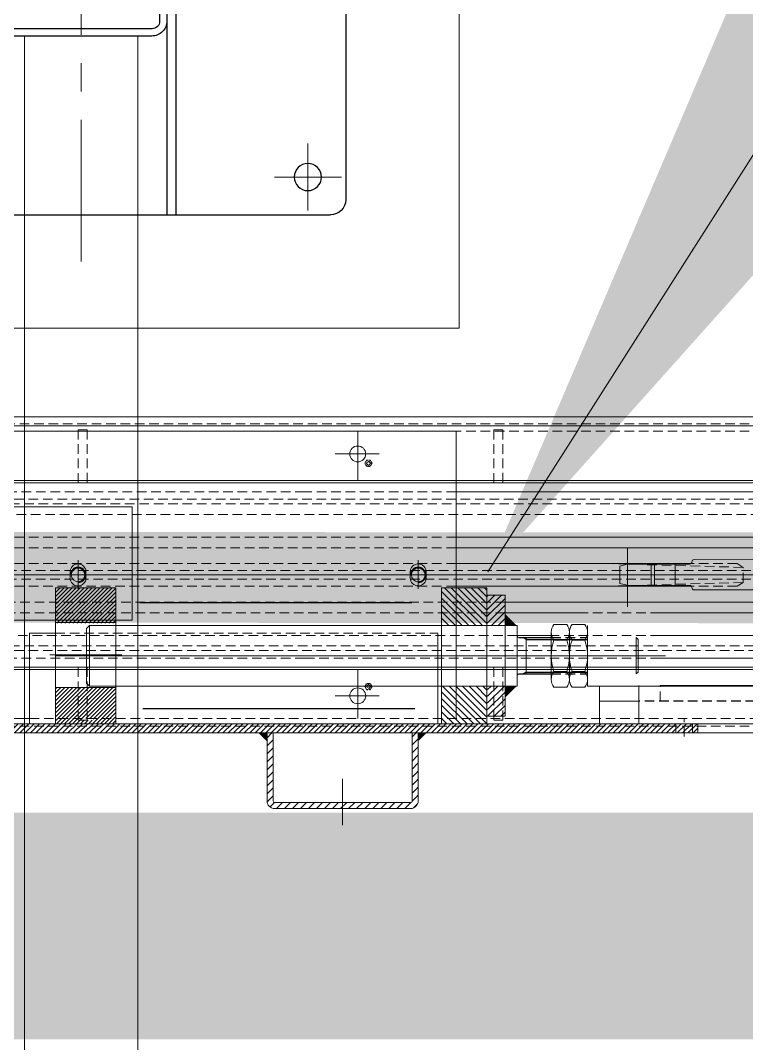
# Model space of a CAD drawing. Header units: inches. Extents: x 702888 to 852715, y 9845 to 271320.
# Drawn here: x 746920 to 747401, y 82683 to 83360 of the extents above; entities that cross this region are included whole.
import ezdxf

# ---------------------------------------------------------------- set-up
doc = ezdxf.new("R2010")
doc.units = ezdxf.units.IN
doc.header["$MEASUREMENT"] = 0
for name, pattern in [('CENTER', [2, 1.25, -0.25, 0.25, -0.25]), ('CENTER2', [1.125, 0.75, -0.125, 0.125, -0.125]), ('GESTRICHELT2', [9.525, 6.35, -3.175]), ('HIDDEN', [9.525, 6.35, -3.175]), ('MITTE2', [725.805, 483.87, -80.645, 80.645, -80.645])]:
    doc.linetypes.add(name, pattern=pattern)
doc.layers.get('0').update_dxf_attribs({"lineweight": 5})
for name, color, linetype, lineweight in [('Beam 200', 6, 'Continuous', 0), ('CABLE TRAY', 30, 'Continuous', 5), ('chain con', 52, 'Continuous', 5), ('cl', 6, 'CENTER', 5), ('DUENN', 1, 'Continuous', 0), ('MITTE', 1, 'MITTE2', 0), ('Power track', 161, 'Continuous', 5), ('UNSICHTBAR', 1, 'GESTRICHELT2', 0), ('VERBINDUNGSELEMENTE', 5, 'Continuous', 0), ('VOLLINIE', 7, 'Continuous', 0)]:
    doc.layers.add(name, color=color, linetype=linetype, lineweight=lineweight)
for name, color, linetype in [('DÜNN', 1, 'Continuous'), ('p5', 2, 'Continuous'), ('Tellerfeder', 5, 'Continuous')]:
    doc.layers.add(name, color=color, linetype=linetype)
doc.dimstyles.new('D1', dxfattribs={"dimscale": 66, "dimtxt": 2.5, "dimasz": 2.5, "dimexe": 1, "dimexo": 1, "dimgap": 1.25, "dimtad": 1, "dimdec": 0, "dimdsep": 46, "dimtxsty": 'Standard', "dimblk": 'OPEN30', "dimcen": 2.5, "dimclrd": 150, "dimclre": 150, "dimclrt": 140, "dimadec": 0, "dimazin": 0, "dimtfac": 1, "dimtdec": 0, "dimtmove": 0, "dimatfit": 3, "dimfxl": 1, "dimtfill": 1, "dimlwd": 13, "dimlwe": 13, "dimarcsym": 0})

# ---------------------------------------------------------------- blocks, each defined once
blk = doc.blocks.new('_Open30')
at = {"color": 0, "linetype": 'ByBlock', "lineweight": -2}
for p, q in [((-1, 0.2679), (0, 0)), ((0, 0), (-1, -0.2679)), ((0, 0), (-1, 0))]:
    blk.add_line(p, q, dxfattribs=at)
blk = doc.blocks.new('A$C3EF87828')
at = {"layer": 'UNSICHTBAR', "ltscale": 0.01}
blk.add_lwpolyline([(4.83, 2.09), (3.62, 4.18), (1.21, 4.18), (0, 2.09), (1.21, 0), (3.62, 0), (4.83, 2.09)], close=True, dxfattribs=at)
for radius in [2.09, 1.02]:
    blk.add_circle((2.41, 2.09), radius, dxfattribs=at)
blk.add_arc((2.41, 2.09), 1.27, 90, 0, dxfattribs=at)
blk = doc.blocks.new('Antrieb_262_t500_Draufsicht')
h = blk.add_hatch()
h.set_pattern_fill('ANSI31', color=1, scale=20, style=0)
h.set_pattern_definition([(45, (-635, 98.5), (-1.767767, 1.767767), [])])
h.paths.add_polyline_path([(0, 104.5), (-115, 104.5), (-150, 104.5), (-635, 104.5), (-635, 98.5), (0, 98.5)])
h = blk.add_hatch()
h.set_pattern_fill('ANSI31', color=1, scale=25, angle=90, style=0)
h.set_pattern_definition([(135, (-1153.7535, 232.52), (-2.209709, -2.209709), [])])
h.paths.add_polyline_path([(-470.9, 95), (-495.5, 95), (-495.5, 73.5), (-470.9, 73.5)])
h.paths.add_polyline_path([(-465.5, 98.5), (-491.4, 98.5), (-495.5, 98.5), (-495.5, 95), (-470.9, 95), (-465.5, 95)])
h.paths.add_polyline_path([(-465.5, 95), (-470.9, 95), (-470.9, 73.5), (-465.5, 73.5), (-465.5, 88.02)])
h.paths.add_polyline_path([(-465.5, 33.5), (-470.9, 33.5), (-470.9, 20), (-465.5, 20)])
h.paths.add_polyline_path([(-465.5, 20), (-470.9, 20), (-470.9, 18), (-465.5, 18)])
h.paths.add_polyline_path([(-465.5, 18), (-470.9, 18), (-470.9, 8.5), (-465.5, 8.5)])
h.paths.add_polyline_path([(-470.9, 18), (-495.5, 18), (-495.5, 13.5), (-495.5, 8.5), (-470.9, 8.5)])
h.paths.add_polyline_path([(-470.9, 20), (-495.5, 20), (-495.5, 18), (-470.9, 18)])
h.paths.add_polyline_path([(-470.9, 33.5), (-495.5, 33.5), (-495.5, 20), (-470.9, 20)])
h = blk.add_hatch()
h.set_pattern_fill('ANSI31', color=1, scale=15, style=0)
h.set_pattern_definition([(45, (-1617.8535, 232.5199), (-1.3258252, 1.3258252), [])])
h.paths.add_polyline_path([(-235, 95), (-250, 95), (-250, 75), (-235, 75)])
h.paths.add_polyline_path([(-210, 98.5), (-250, 98.5), (-250, 95), (-235, 95), (-235, 96), (-229, 96), (-229, 95), (-210, 95)])
h.paths.add_polyline_path([(-210, 95), (-229, 95), (-229, 75), (-210, 75), (-210, 88.02)])
h.paths.add_polyline_path([(-229, 95), (-235, 95), (-235, 75), (-229, 75)])
h.paths.add_polyline_path([(-210, 31.4), (-250, 31.4), (-250, 20), (-210, 20)])
h.paths.add_polyline_path([(-210, 18), (-250, 18), (-250, 8.5), (-210, 8.5)])
h.paths.add_polyline_path([(-210, 20), (-250, 20), (-250, 18), (-210, 18)])
h.paths.add_polyline_path([(-235, 75), (-250, 75), (-250, 74.4), (-235, 74.4)])
h.paths.add_polyline_path([(-229, 75), (-235, 75), (-235, 74.4), (-229, 74.4)])
h.paths.add_polyline_path([(-210, 75), (-229, 75), (-229, 74.4), (-210, 74.4)])
h.paths.add_polyline_path([(-210, 32), (-250, 32), (-250, 31.4), (-210, 31.4)])
h = blk.add_hatch()
h.set_pattern_fill('ANSI31', color=1, scale=25, style=0)
h.set_pattern_definition([(45, (-1153.7535, 232.52), (-2.209709, 2.209709), [])])
h.paths.add_polyline_path([(-501.9, 93.5), (-507.5, 93.5), (-507.5, 73.5), (-501.9, 73.5)])
h.paths.add_polyline_path([(-495.9, 93.5), (-501.9, 93.5), (-501.9, 73.5), (-495.9, 73.5)])
h.paths.add_polyline_path([(-495.5, 33.5), (-507.5, 33.5), (-507.5, 20), (-495.5, 20)])
h.paths.add_polyline_path([(-495.5, 20), (-507.5, 20), (-507.5, 18), (-495.5, 18)])
h.paths.add_polyline_path([(-495.5, 18), (-507.5, 18), (-507.5, 13.5), (-495.5, 13.5)])
at = {"layer": 'DUENN'}
h = blk.add_hatch(dxfattribs=at)
h.set_pattern_fill('ANSI31', color=256, scale=30, style=0)
h.set_pattern_definition([(45, (8539.1976, 400.858), (-2.6516504, 2.6516504), [])])
h.paths.add_polyline_path([(-446, 104.5), (-446, 149.5, -0.414214), (-445, 150.5), (-400, 150.5), (-400, 154.5), (-445, 154.5, 0.414214), (-450, 149.5), (-450, 104.5)])
h.paths.add_polyline_path([(-354, 149.5), (-354, 104.5), (-350, 104.5), (-350, 149.5, 0.414214), (-355, 154.5), (-400, 154.5), (-400, 150.5), (-355, 150.5, -0.414214)])
h.paths.add_polyline_path([(354, 104.5), (354, 149.5, -0.414214), (355, 150.5), (400, 150.5), (400, 154.5), (355, 154.5, 0.414214), (350, 149.5), (350, 104.5)])
h.paths.add_polyline_path([(446, 149.5), (446, 104.5), (450, 104.5), (450, 149.5, 0.414214), (445, 154.5), (400, 154.5), (400, 150.5), (445, 150.5, -0.414214)])
for p, q in [((-446, 149.5), (-446, 104.5)), ((-355, 150.5), (-445, 150.5)), ((-354, 149.5), (-354, 104.5)), ((-635, 104.5), (-635, 98.5)), ((-1050, 98.5), (720, 98.5)), ((-596, 98.5), (-596, 73.2)), ((-596, 98.5), (-596, 73.2)), ((-570, 98.5), (-570, 83.5)), ((-570, 98.5), (-570, 83.5)), ((-475, 95), (-475, 0)), ((-463, 88.26), (-463, 98.5)), ((-250, 8.5), (-250, 98.5)), ((-210, 8.5), (-210, 98.5)), ((-193, 38.5), (-193, 98.5)), ((-570, 83.5), (-596, 83.5)), ((-570, 83.5), (-570, 73.5)), ((-956, 73.2), (-610, 73.2)), ((-725.01, 73.5), (-562, 73.5)), ((-583.19, 73.5), (-570, 73.5)), ((-583.19, 73.5), (-562, 73.5)), ((-562, 73.5), (-562, 33.5)), ((-562, 73.5), (-562, 33.5)), ((-210, 74.4), (-250, 74.4)), ((-712.11, 55), (-610, 55)), ((-193, 38.5), (-210, 38.5)), ((-210, 31.4), (-250, 31.4)), ((-676.98, 25), (-610, 25)), ((-562, 25), (-507.5, 25)), ((-676.99, 18), (-507.5, 18)), ((-632.49, 9.91), (-676.99, 9.95)), ((-630.99, 8.41), (-630.99, 8.41)), ((-630.68, 7.5), (-475, 7.5)), ((-588.18, 6.88), (-629.49, 6.91)), ((-620, 7.5), (-620, -7.5)), ((-606.34, 6.9), (-606.36, -7.1)), ((-604, 7.5), (-604, -7.5)), ((-588.18, 6.88), (-583.46, 5.61)), ((-210, 8.5), (-250, 8.5)), ((-583.46, 5.61), (-583.46, -0.12)), ((-475, -95), (-475, 0)), ((-455.25, -2), (-455.25, 2)), ((-444.75, 2), (-444.75, -2)), ((-230.25, -2), (-230.25, 2)), ((-219.75, 2), (-219.75, -2)), ((-588.19, -7.12), (-583.47, -5.85)), ((-583.47, -5.85), (-583.46, -0.12)), ((-632.51, -10.09), (-677.01, -10.05)), ((-631.01, -8.59), (-631.01, -8.59)), ((-630.54, -7.5), (-475, -7.5)), ((-588.19, -7.12), (-629.51, -7.09)), ((-675.01, -18), (-475, -18)), ((-675.02, -25), (-475, -25)), ((-990, -55), (-475, -55)), ((-990, -55), (-475, -55)), ((-1050, -98.5), (1050, -98.5)), ((-475, -95), (475, -95)), ((1050, -104.5), (-1050, -104.5))]:
    blk.add_line(p, q)
at = {"color": 0}
blk.add_line((-1050, 104.5), (720, 104.5), dxfattribs=at)
at = {"color": 1, "linetype": 'GESTRICHELT2'}
for p, q in [((-631.5, 104.5), (-631.5, 98.5)), ((-626, 106.94), (-626, 95.42)), ((-620.5, 104.5), (-620.5, 98.5)), ((-930, 83.5), (-596, 83.5)), ((-930, 83.2), (-596, 83.2)), ((-610, 83.5), (-610, 73.2)), ((-610, 83.5), (-610, 73.2)), ((-210, 38.5), (-463, 38.5)), ((-610, 25), (-562, 25)), ((-665, 5), (-661, 7.5)), ((-661, 7.5), (-630.68, 7.5)), ((-665, 5), (-665, -5)), ((-665, -5), (-661, -7.5)), ((-661, -7.5), (-630.54, -7.5))]:
    blk.add_line(p, q, dxfattribs=at)
at = {"color": 1}
blk.add_line((-463, 38.5), (-463, 88.26), dxfattribs=at)
at = {"color": 1, "linetype": 'MITTE2'}
for p, q in [((-560.01, 53.5), (-611.85, 53.5)), ((-206.35, 52.9), (-254.01, 52.9))]:
    blk.add_line(p, q, dxfattribs=at)
for centre, radius in [((-410, 80), 5.25), ((-410, 80), 5.25), ((-450, 0), 4.5), ((-225, 0), 4.5), ((-410, -80), 5.25), ((-410, -80), 5.25)]:
    blk.add_circle(centre, radius)
for centre, radius, start, end in [((-445, 149.5), 1, 90, 180), ((-355, 149.5), 1, 0, 90), ((-632.49, 8.41), 1.5, 359.95848, 89.95848), ((-629.49, 8.41), 1.5, 179.95848, 269.95848), ((-450, 2), 5.25, 0, 180), ((-225, 2), 5.25, 0, 180), ((-450, -2), 5.25, 180, 0), ((-225, -2), 5.25, 180, 0), ((-632.51, -8.59), 1.5, 269.95848, 359.95848), ((-629.51, -8.59), 1.5, 89.95848, 179.95848)]:
    blk.add_arc(centre, radius, start, end)
at = {"layer": 'DÜNN', "linetype": 'GESTRICHELT2'}
for p, q in [((-538, 65.5), (-562, 65.5)), ((-538, 41.5), (-562, 41.5))]:
    blk.add_line(p, q, dxfattribs=at)
at = {"layer": 'DÜNN'}
for p, q in [((-538, 64.27), (-562, 64.27)), ((-538, 42.73), (-562, 42.73))]:
    blk.add_line(p, q, dxfattribs=at)
at = {"layer": 'DÜNN', "color": 0}
for p, q in [((-516.5, 65.5), (-538, 65.5)), ((-521.5, 64.27), (-538, 64.27)), ((-521.5, 64.27), (-519.37, 65.5)), ((-521.5, 42.73), (-538, 42.73)), ((-516.5, 41.5), (-538, 41.5)), ((-521.5, 42.73), (-519.37, 41.5))]:
    blk.add_line(p, q, dxfattribs=at)
at = {"layer": 'DÜNN'}
for centre in [(-450, 0), (-225, 0)]:
    blk.add_arc(centre, 5, 90, 0, dxfattribs=at)
at = {"layer": 'MITTE'}
for p, q in [((-400, 165.47), (-400, 134.78)), ((-410, 95), (-410, 62.92)), ((-410, 70.56), (-410, 89.63)), ((-410, 83.07), (-410, 77.29)), ((-424.12, 80), (-395, 80)), ((-420.57, 80), (-399.14, 80)), ((-414.12, 80), (-406.08, 80)), ((-245.58, 53.5), (-613.68, 53.5)), ((-245.58, 53.5), (-613.68, 53.5)), ((-545.34, 53.5), (-565.71, 53.5)), ((-533.34, 53.5), (-553.71, 53.5)), ((-210, 53.5), (-506.41, 53.5)), ((-504.15, 53.5), (-457.49, 53.5)), ((-588.33, 21.21), (-588.36, -17.62)), ((-450, 9.15), (-450, -9.76)), ((-225, 9.15), (-225, -9.76)), ((-1100, 0), (0, 0)), ((-1100, 0), (0, 0)), ((-1071.27, 0), (1052.55, 0)), ((-492.28, 0), (499.04, 0)), ((-456.23, 0), (-443.69, 0)), ((-450, 5.7), (-450, -5.52)), ((-231.23, 0), (-218.69, 0)), ((-225, 5.7), (-225, -5.52)), ((-580.61, -0.12), (-733.04, -0.01)), ((-410, -95), (-410, -62.92)), ((-410, -70.56), (-410, -89.63)), ((-424.12, -80), (-395, -80)), ((-420.57, -80), (-399.14, -80)), ((-414.12, -80), (-406.08, -80)), ((-410, -83.07), (-410, -77.29))]:
    blk.add_line(p, q, dxfattribs=at)
at = {"layer": 'Tellerfeder'}
for p, q in [((-447.68, 88.5), (-267.82, 88.5)), ((-445.68, 18.5), (-265.82, 18.5))]:
    blk.add_line(p, q, dxfattribs=at)
at = {"layer": 'UNSICHTBAR'}
for p, q in [((-193, 95), (-1055, 95)), ((-1050, 100), (1050, 100)), ((-1055, 61), (0, 61)), ((-1050, 61), (0, 61)), ((-610, 55), (-375, 55)), ((-375, 55), (-50, 55)), ((-1094, 50), (0, 50)), ((-1062.5, 47), (0, 47)), ((-610, 40), (-538, 40)), ((-515.5, 40), (0, 40)), ((-507.5, 25), (498, 25)), ((-507.5, 18), (475, 18)), ((-475, 7.5), (475, 7.5)), ((-475, -7.5), (475, -7.5)), ((-475, -18), (475, -18)), ((-475, -25), (475, -25)), ((-705.03, -40), (0, -40)), ((-1062.5, -47), (0, -47)), ((-1094, -50), (0, -50)), ((-475, -55), (-375, -55)), ((-375, -55), (-50, -55)), ((-1055, -61), (0, -61)), ((-1050, -61), (0, -61)), ((-1050, -95), (-475, -95)), ((-1050, -100), (1050, -100))]:
    blk.add_line(p, q, dxfattribs=at)
at = {"layer": 'UNSICHTBAR', "color": 0, "linetype": 'ByBlock'}
for p, q in [((193, 95), (-193, 95)), ((-232.5, 73.5), (-507.5, 73.5)), ((-232.5, 73.5), (-230.5, 71.5)), ((-232.5, 73.5), (-232.5, 33.5)), ((-230.5, 71.5), (-230.5, 35.5)), ((-704.97, 40), (-610, 40)), ((-538, 40), (-515.5, 40)), ((-230.5, 35.5), (-232.5, 33.5)), ((-232.5, 33.5), (-507.5, 33.5))]:
    blk.add_line(p, q, dxfattribs=at)
at = {"layer": 'UNSICHTBAR', "color": 1, "linetype": 'GESTRICHELT2'}
for p, q in [((-665, 5), (-575, 7.5)), ((-665, -5), (-575, -7.5))]:
    blk.add_line(p, q, dxfattribs=at)
at = {"layer": 'UNSICHTBAR'}
for points in [[(-506, 61), (-500, 61), (-500, 96), (-506, 96)], [(-231, 61), (-225, 61), (-225, 96), (-231, 96)], [(-506, -61), (-500, -61), (-500, -96), (-506, -96)], [(-231, -61), (-225, -61), (-225, -96), (-231, -96)]]:
    blk.add_lwpolyline(points, close=True, dxfattribs=at)
at = {"layer": 'VERBINDUNGSELEMENTE'}
for p, q in [((-562, 37.91), (-562, 69.09)), ((-551.78, 74.29), (-560.22, 74.29)), ((-550, 37.91), (-550, 69.09)), ((-550, 37.91), (-550, 69.09)), ((-550, 37.91), (-550, 69.09)), ((-539.78, 74.29), (-548.22, 74.29)), ((-538, 37.91), (-538, 69.09)), ((-538, 37.91), (-538, 69.09)), ((-551.78, 63.9), (-560.22, 63.9)), ((-539.78, 63.9), (-548.22, 63.9)), ((-551.78, 43.11), (-560.22, 43.11)), ((-539.78, 43.11), (-548.22, 43.11)), ((-551.78, 32.71), (-560.22, 32.71)), ((-539.78, 32.71), (-548.22, 32.71))]:
    blk.add_line(p, q, dxfattribs=at)
for centre, radius, start, end in [((-553.53, 69.09), 8.47, 142.12112, 180), ((-553.53, 69.09), 8.47, 180, 217.87888), ((-558.47, 69.09), 8.47, 0, 37.87888), ((-558.47, 69.09), 8.47, 322.12112, 0), ((-541.53, 69.09), 8.47, 142.12112, 180), ((-541.53, 69.09), 8.47, 180, 217.87888), ((-546.47, 69.09), 8.47, 0, 37.87888), ((-546.47, 69.09), 8.47, 322.12112, 0), ((-530.81, 53.5), 31.18, 160.52878, 199.47122), ((-581.19, 53.5), 31.18, 340.52878, 19.47122), ((-518.81, 53.5), 31.18, 160.52878, 199.47122), ((-569.19, 53.5), 31.18, 340.52878, 19.47122), ((-553.53, 37.91), 8.47, 142.12112, 180), ((-558.47, 37.91), 8.47, 0, 37.87888), ((-541.53, 37.91), 8.47, 142.12112, 180), ((-546.47, 37.91), 8.47, 0, 37.87888), ((-553.53, 37.91), 8.47, 180, 217.87888), ((-558.47, 37.91), 8.47, 322.12112, 0), ((-541.53, 37.91), 8.47, 180, 217.87888), ((-546.47, 37.91), 8.47, 322.12112, 0)]:
    blk.add_arc(centre, radius, start, end, dxfattribs=at)
at = {"layer": 'VOLLINIE'}
for p, q in [((-450, 149.5), (-450, 104.5)), ((-355, 154.5), (-445, 154.5)), ((-350, 149.5), (-350, 104.5)), ((-495.5, 98.5), (-465.5, 98.5)), ((-495.5, 8.5), (-495.5, 98.5)), ((-465.5, 98.5), (-465.5, 8.5)), ((-495.5, 93.5), (-507.5, 93.5)), ((-507.5, 93.5), (-507.5, 13.5)), ((-495.5, 93.5), (-495.5, 13.5)), ((-507.5, 80.57), (-514.57, 73.5)), ((-465.5, 78.5), (-465.5, 28.5)), ((-507.5, 73.5), (-515.5, 73.5)), ((-515.5, 73.5), (-515.5, 33.5)), ((-515.5, 73.5), (-515.5, 33.5)), ((-594.27, 65.5), (-595.5, 64.27)), ((-595.5, 64.27), (-595.5, 42.73)), ((-594.27, 65.5), (-594.27, 41.5)), ((-521.5, 65.5), (-521.5, 41.5)), ((-594.27, 41.5), (-595.5, 42.73)), ((-507.5, 33.5), (-515.5, 33.5)), ((-507.5, 26.43), (-514.57, 33.5)), ((-495.5, 13.5), (-507.5, 13.5)), ((-495.5, 8.5), (-465.5, 8.5))]:
    blk.add_line(p, q, dxfattribs=at)
for centre, radius, start, end in [((-445, 149.5), 5, 90, 180), ((-355, 149.5), 5, 0, 90), ((-516.5, 66.5), 1, 270, 0), ((-516.5, 66.5), 1, 270, 0), ((-516.5, 40.5), 1, 0, 90), ((-516.5, 40.5), 1, 0, 90)]:
    blk.add_arc(centre, radius, start, end, dxfattribs=at)
for points in [[(-455.66, 104.5), (-450, 110.16), (-450, 104.5)], [(-344.34, 104.5), (-350, 110.16), (-350, 104.5)], [(-507.5, 80.57), (-514.57, 73.5), (-507.5, 73.5), (-514.57, 73.5)], [(-507.5, 26.43), (-514.57, 33.5), (-507.5, 33.5), (-514.57, 33.5)]]:
    blk.add_solid(points, dxfattribs=at)
blk.add_blockref('A$C3EF87828', (-419.5, 71.77))
at = {"xscale": -1, "rotation": 180}
blk.add_blockref('A$C3EF87828', (-419.5, -71.77), dxfattribs=at)
blk = doc.blocks.new('A$C67DF10EB')
blk.add_lwpolyline([(-44.16, -101.03), (-44.16, 398.97), (455.84, 398.97), (455.84, -101.03)], close=True)
at = {"layer": 'cl', "color": 1, "linetype": 'CENTER', "ltscale": 75}
for p, q in [((205.84, -50), (205.84, 347.94)), ((0, 148.97), (411.67, 148.97))]:
    blk.add_line(p, q, dxfattribs=at)
at = {"layer": 'cl', "color": 1, "linetype": 'CENTER', "ltscale": 100}
for p, q in [((55.84, 276.82), (55.84, 321.15)), ((355.84, 276.82), (355.84, 321.15)), ((33.67, 298.98), (78, 298.98)), ((333.67, 298.98), (378, 298.98)), ((55.84, -23.21), (55.84, 21.12)), ((355.84, -23.21), (355.84, 21.12)), ((33.67, -1.04), (78, -1.04)), ((333.67, -1.04), (378, -1.04))]:
    blk.add_line(p, q, dxfattribs=at)
at = {"layer": 'p5', "linetype": 'Continuous'}
for p, q in [((370.84, 323.97), (40.84, 323.97)), ((30.84, -16.03), (30.84, 313.97)), ((380.84, -16.03), (380.84, 313.97)), ((380.84, 211.72), (30.84, 211.72)), ((380.84, 205.72), (30.84, 205.72)), ((380.84, 92.22), (30.84, 92.22)), ((380.84, 86.22), (30.84, 86.22)), ((370.84, -26.03), (40.84, -26.03))]:
    blk.add_line(p, q, dxfattribs=at)
for points in [[(262.59, 102.22), (262.59, 195.72, 0.414214), (252.59, 205.72), (159.09, 205.72, 0.414214), (149.09, 195.72), (149.09, 102.22, 0.414214), (159.09, 92.22), (252.59, 92.22, 0.414214)], [(257.79, 102.02), (257.79, 195.92, 0.414214), (252.79, 200.92), (158.89, 200.92, 0.414214), (153.89, 195.92), (153.89, 102.02, 0.414214), (158.89, 97.02), (252.79, 97.02, 0.414214)]]:
    blk.add_lwpolyline(points, format="xyb", close=True, dxfattribs=at)
for centre in [(55.84, 298.98), (355.84, 298.98), (55.84, -1.04), (355.84, -1.04)]:
    blk.add_circle(centre, 9, dxfattribs=at)
for centre, start, end in [((40.84, 313.97), 90, 180), ((370.84, 313.97), 0, 90), ((40.84, -16.03), 180, 270), ((370.84, -16.03), 270, 0)]:
    blk.add_arc(centre, 10, start, end, dxfattribs=at)
blk = doc.blocks.new('T6YY6')
at = {"linetype": 'CENTER2', "ltscale": 80}
blk.add_line((706263.83, 77134.13), (706263.83, 83265.35), dxfattribs=at)
for p, q in [((706201.33, 77210.38), (706201.33, 83210.38)), ((706326.33, 77210.38), (706326.33, 83210.38))]:
    blk.add_line(p, q)
at = {"linetype": 'HIDDEN'}
for p, q in [((706260.98, 83210.38), (706260.98, 77210.38)), ((706266.68, 83210.38), (706266.68, 77210.38))]:
    blk.add_line(p, q, dxfattribs=at)

msp = doc.modelspace()

# ---------------------------------------------------------------- linework, layer by layer
at = {"color": 161}
for p, q in [((746922.939, 80754.778), (746922.939, 83349.297)), ((746997.939, 83349.297), (746922.939, 83349.297)), ((746997.939, 83349.297), (746997.939, 80754.778))]:
    msp.add_line(p, q, dxfattribs=at)
msp.add_lwpolyline([(745297.939, 82962.863), (746994.135, 82962.863), (746994.135, 83037.863), (745297.939, 83037.863)], close=True, dxfattribs=at)
at = {"layer": 'CABLE TRAY'}
msp.add_lwpolyline([(751044.526, 82760.671, 150, 150, 0), (749727.775, 82760.671, 150, 150, 0), (749727.775, 82760.671, 150, 150, 0), (746414.737, 82760.671, 150, 150, 0), (745260.439, 82760.671, 150, 150, 0), (745260.439, 81592.912, 0, 0, 0)], format="xyseb", dxfattribs=at)
at = {"layer": 'chain con', "color": 51, "true_color": 0xf7f281}
msp.add_lwpolyline([(774481.822, 78593, 92.306, 92.306, 0), (750590.002, 78592.912, 60, 60, -0.4142096), (749590.002, 79592.912, 60, 60, 0), (749587.152, 82068.357, 60, 60, 0.3942534), (748590.002, 82990.062, 60, 60, 0), (744825.41, 82992.912, 60, 60, 0.9969952), (744831.41, 80992.912, 60, 60, 0), (747344.467, 80992.912, 60, 60, -0.4372922), (748344.455, 79898.343, 60, 60, 0), (748344.455, 75623.97, 60, 60, 0.8803588), (750308.343, 75357.663, 60, 60, 0), (750852.668, 77327.83, 60, 60, 0.4149154), (750852.668, 77327.83, 60, 60, 0.4981582), (749888.78, 78589.136, 60, 60, 0), (731828.668, 78592.915, 60, 60, -0.4142669)], format="xyseb", dxfattribs=at)
at = {"layer": 'Power track', "ltscale": 20}
msp.add_lwpolyline([(745630.41, 80992.912), (744831.41, 80992.912, -1), (744831.41, 82992.912), (748590.002, 82992.912)], format="xyb", dxfattribs=at)

# ---------------------------------------------------------------- block references
at = {"color": 1, "xscale": -1, "rotation": 270}
msp.add_blockref('A$C67DF10EB', (746811.47, 83200.21), dxfattribs=at)
at = {"rotation": 180}
msp.add_blockref('Antrieb_262_t500_Draufsicht', (746733.41, 82992.912), dxfattribs=at)
at = {"layer": 'Beam 200', "rotation": 90}
msp.add_blockref('T6YY6', (826359.401, -623270.919), dxfattribs=at)

# ---------------------------------------------------------------- leaders
for points in [[(744124.304, 82700.019), (745103.543, 85727.79), (749396.939, 85727.79)], [(747229.454, 82994.863), (748069.527, 84315.252), (750898.229, 84315.252)]]:
    msp.add_leader(points, dimstyle='D1', override={"dimscale": 180})

doc.saveas('drawing.dxf')
